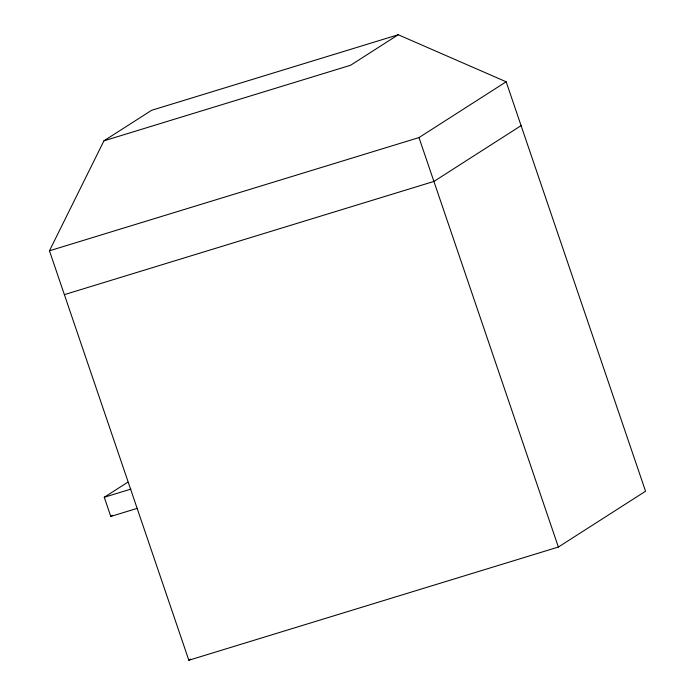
<?xml version="1.0" encoding="UTF-8"?>
<svg xmlns="http://www.w3.org/2000/svg" width="695" height="695" viewBox="0 0 695 695"><rect width="100%" height="100%" fill="white"/><g stroke="black" fill="none" stroke-linecap="round" stroke-linejoin="round"><path stroke-width="1.04" d="M49.449 250.791L103.937 140.824L151.64 110.288L398.226 34.75L506.16 81.775L645.551 491.235L558.372 547.043L188.84 660.25L49.449 250.791L418.981 137.584L506.16 81.775M398.226 34.75L350.523 65.287L103.937 140.824M521.094 125.63L433.915 181.438L64.374 294.645M137.393 508.306L110.792 516.455L104.259 497.264L127.784 482.208M110.792 516.455L112.599 515.299M188.84 660.25L190.656 659.086M104.259 497.264L130.86 489.115M418.981 137.584L558.372 547.043"/></g></svg>
